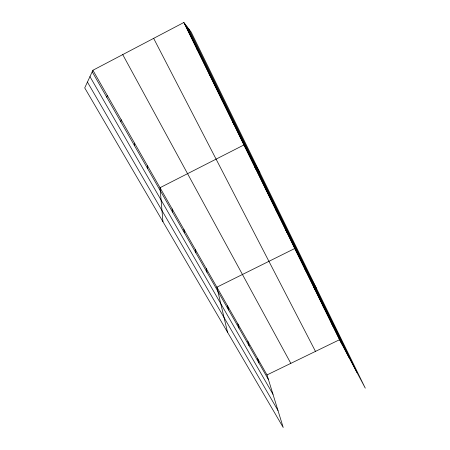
<?xml version="1.0" encoding="UTF-8"?>
<svg xmlns="http://www.w3.org/2000/svg" width="450" height="450" viewBox="0 0 450 450"><rect width="100%" height="100%" fill="white"/><g stroke="black" fill="none" stroke-linecap="round" stroke-linejoin="round"><path stroke-width="0.67" d="M134.471 145.597L134.561 143.151M120.881 121.866L121.163 119.7M106.796 97.273L107.286 95.417M92.908 70.262L84.724 87.902L283.224 427.5L267.013 374.929L92.908 70.262L183.847 22.5L191.194 32.13L365.276 388.147L339.531 339.711L183.847 22.5M267.013 374.929L339.531 339.711M196.723 48.741L197.533 49.933M209.149 74.059L210.122 75.594M221.147 98.505L222.266 100.35M232.734 122.113L233.994 124.256M87.429 82.063L277.988 410.512M259.898 172.637L243.939 144.939L160.026 187.712L162.939 221.721M89.961 76.607L272.976 394.273M92.199 71.781L268.459 379.603M254.768 167.012L256.281 169.678M265.252 188.37L266.878 191.273M275.4 209.047L277.127 212.169M285.233 229.078L287.055 232.403M316.507 288.411L294.761 248.496L216.877 287.19L227.509 332.184M122.732 54.596L290.829 363.364M304.273 267.879L306.276 271.575M313.493 286.667L315.574 290.531M322.436 304.886L324.591 308.908M331.11 322.56L333.332 326.728M153.653 38.357L315.484 351.388M188.758 28.941L356.951 372.488M186.486 25.959L348.998 357.519M184.477 23.327L341.814 344.014M257.58 358.419L258.936 362.976M247.866 341.421L249.126 345.842M237.853 323.893L239.012 328.179M227.526 305.831L228.578 309.96M206.213 268.532L207.034 272.329M195.216 249.283L195.907 252.894M183.864 229.421L184.416 232.83M172.142 208.907L172.547 212.102M147.51 165.808L147.594 168.525"/></g></svg>
